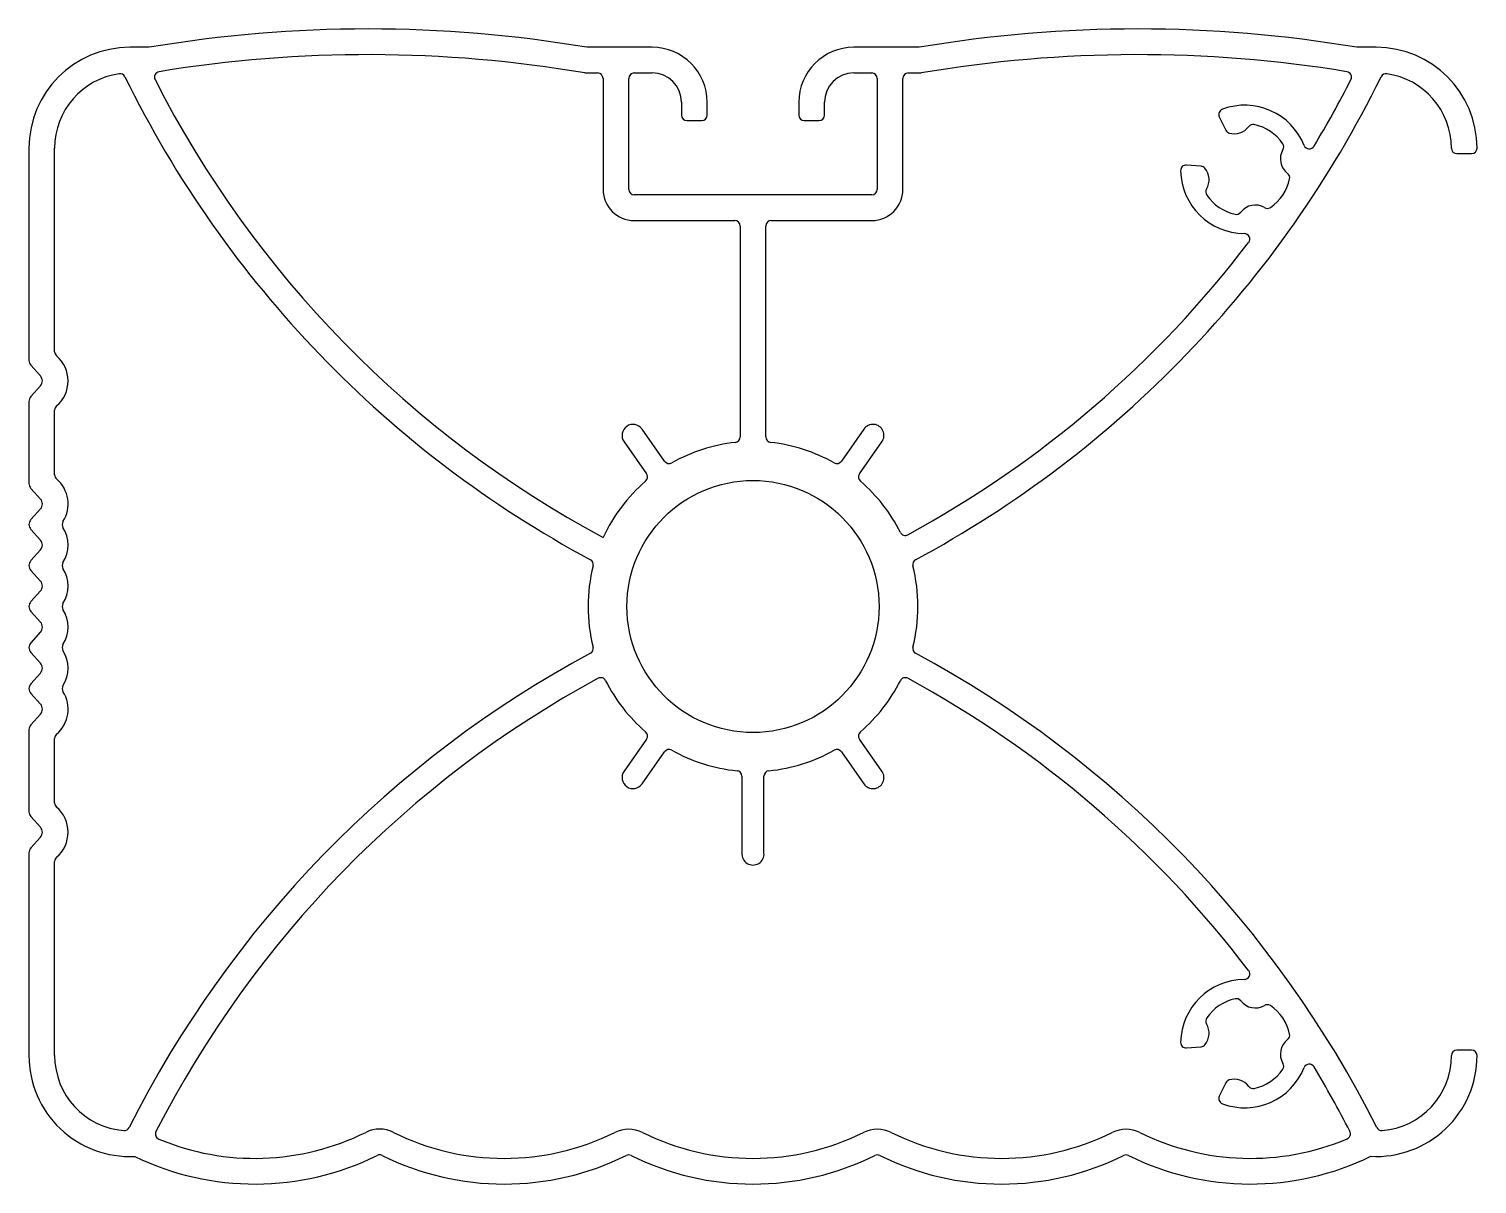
# Model space of a CAD drawing. Extents: x 2175.8 to 2254.8, y 1249.4 to 1312.4.
import ezdxf

# ---------------------------------------------------------------- set-up
doc = ezdxf.new("R2010")
doc.units = 0
doc.layers.get('0').update_dxf_attribs({"linetype": 'CONTINUOUS'})

msp = doc.modelspace()

# ---------------------------------------------------------------- linework, layer by layer
for p, q in [((2182.402, 1311.424), (2181.34, 1311.424)), ((2209.84, 1311.424), (2206.277, 1311.424)), ((2224.402, 1311.424), (2220.84, 1311.424)), ((2249.34, 1311.424), (2248.277, 1311.424)), ((2206.159, 1310.024), (2206.862, 1310.024)), ((2208.862, 1310.024), (2209.84, 1310.024)), ((2220.84, 1310.024), (2221.817, 1310.024)), ((2223.817, 1310.024), (2224.52, 1310.024)), ((2207.162, 1309.724), (2207.162, 1303.674)), ((2208.562, 1303.674), (2208.562, 1309.724)), ((2222.117, 1309.724), (2222.117, 1303.674)), ((2223.517, 1303.674), (2223.517, 1309.724)), ((2211.44, 1308.424), (2211.44, 1307.724)), ((2212.84, 1307.724), (2212.84, 1308.424)), ((2217.84, 1308.424), (2217.84, 1307.724)), ((2219.24, 1307.724), (2219.24, 1308.424)), ((2240.781, 1307.633), (2241.132, 1306.907)), ((2211.74, 1307.424), (2212.54, 1307.424)), ((2218.14, 1307.424), (2218.94, 1307.424)), ((2175.84, 1305.924), (2175.84, 1294.347)), ((2177.24, 1294.823), (2177.24, 1305.924)), ((2253.74, 1305.624), (2254.54, 1305.624)), ((2239.783, 1304.939), (2238.991, 1304.997)), ((2221.817, 1303.374), (2208.862, 1303.374)), ((2208.862, 1301.974), (2214.34, 1301.974)), ((2216.34, 1301.974), (2221.817, 1301.974)), ((2214.64, 1301.674), (2214.64, 1290.17)), ((2216.04, 1290.17), (2216.04, 1301.674)), ((2175.943, 1294.079), (2176.47, 1293.497)), ((2176.47, 1292.96), (2175.943, 1292.378)), ((2175.84, 1292.11), (2175.84, 1287.634)), ((2177.24, 1288.11), (2177.24, 1291.634)), ((2210.517, 1288.848), (2209.286, 1290.603)), ((2221.393, 1290.603), (2220.163, 1288.848)), ((2208.303, 1289.914), (2209.534, 1288.159)), ((2221.145, 1288.159), (2222.376, 1289.914)), ((2175.943, 1287.366), (2176.47, 1286.784)), ((2176.47, 1286.247), (2175.943, 1285.665)), ((2175.943, 1285.128), (2176.47, 1284.546)), ((2176.47, 1284.009), (2175.943, 1283.427)), ((2175.943, 1282.89), (2176.47, 1282.308)), ((2176.47, 1281.771), (2175.943, 1281.189)), ((2175.943, 1280.652), (2176.47, 1280.07)), ((2176.47, 1279.534), (2175.943, 1278.951)), ((2175.943, 1278.415), (2176.47, 1277.833)), ((2176.47, 1277.296), (2175.943, 1276.714)), ((2175.943, 1276.177), (2176.47, 1275.595)), ((2176.47, 1275.058), (2175.943, 1274.476)), ((2175.84, 1274.208), (2175.84, 1269.732)), ((2177.24, 1270.208), (2177.24, 1273.732)), ((2209.534, 1273.69), (2208.303, 1271.935)), ((2222.376, 1271.935), (2221.145, 1273.69)), ((2209.286, 1271.246), (2210.517, 1273.001)), ((2220.163, 1273.001), (2221.393, 1271.246)), ((2214.74, 1271.668), (2214.74, 1267.474)), ((2215.94, 1267.474), (2215.94, 1271.668)), ((2175.943, 1269.464), (2176.47, 1268.882)), ((2176.47, 1268.345), (2175.943, 1267.763)), ((2175.84, 1267.494), (2175.84, 1256.427)), ((2177.24, 1256.427), (2177.24, 1267.019)), ((2238.991, 1256.851), (2239.783, 1256.909)), ((2254.541, 1256.727), (2253.741, 1256.727)), ((2241.132, 1254.942), (2240.781, 1254.216))]:
    msp.add_line(p, q)
msp.add_circle((2215.34, 1280.924), 6.875)
for centre, radius, start, end in [((2194.34, 1240.676), 71.748, 80.42282, 99.57718), ((2236.34, 1240.676), 71.748, 80.42282, 99.57718), ((2181.34, 1305.924), 5.5, 90, 180), ((2209.84, 1308.424), 3, 0, 90), ((2220.84, 1308.424), 3, 90, 180), ((2249.34, 1305.924), 5.5, 0, 90), ((2194.34, 1240.676), 70.348, 80.32776, 99.32901), ((2236.34, 1240.676), 70.348, 80.67099, 99.67224), ((2181.34, 1305.924), 4.1, 98.10236, 180), ((2180.804, 1309.686), 0.3, 26.15549, 98.10236), ((2182.985, 1309.798), 0.3, 99.32901, 207.00389), ((2206.862, 1309.724), 0.3, 0, 90), ((2208.862, 1309.724), 0.3, 90, 180), ((2209.84, 1308.424), 1.6, 0, 90), ((2220.84, 1308.424), 1.6, 90, 180), ((2221.817, 1309.724), 0.3, 0, 90), ((2223.817, 1309.724), 0.3, 90, 180), ((2247.695, 1309.798), 0.3, 332.99611, 80.67099), ((2249.875, 1309.686), 0.3, 81.89764, 153.84451), ((2249.34, 1305.924), 4.1, 360, 81.89764), ((2234.803, 1336.205), 59.859, 206.15549, 241.74692), ((2234.803, 1336.205), 58.459, 207.00389, 241.78648), ((2195.876, 1336.205), 59.859, 298.25308, 333.84451), ((2195.876, 1336.205), 58.459, 328.92887, 332.99611), ((2242.168, 1304.765), 3.5, 22.00705, 110.43815), ((2211.74, 1307.724), 0.3, 180, 270), ((2212.54, 1307.724), 0.3, 270, 0), ((2218.14, 1307.724), 0.3, 180, 270), ((2218.94, 1307.724), 0.3, 270, 360), ((2241.051, 1307.764), 0.3, 110.43815, 205.81753), ((2241.402, 1307.037), 0.3, 205.81753, 253.94592), ((2241.596, 1307.71), 1, 253.94592, 322.40962), ((2242.626, 1306.917), 0.3, 77.99262, 142.40962), ((2242.168, 1304.765), 2.5, 34.00738, 77.99262), ((2243.992, 1305.995), 0.3, 329.59038, 34.00738), ((2245.691, 1306.189), 0.3, 202.00705, 328.92887), ((2253.74, 1305.924), 0.3, 180, 270), ((2254.54, 1305.924), 0.3, 270, 0), ((2245.113, 1305.337), 1, 149.59038, 232.40962), ((2238.969, 1304.698), 0.3, 85.81753, 181.19691), ((2242.168, 1304.765), 3.5, 181.19691, 269.62663), ((2239.761, 1304.64), 0.3, 39.75168, 85.81753), ((2239.223, 1304.193), 1, 329.59038, 39.75168), ((2244.32, 1304.307), 0.3, 347.99262, 52.40962), ((2208.862, 1303.674), 1.7, 180, 270), ((2208.862, 1303.674), 0.3, 180, 270), ((2221.817, 1303.674), 1.7, 270, 360), ((2221.817, 1303.674), 0.3, 270, 0), ((2240.344, 1303.535), 0.3, 149.59038, 214.00738), ((2242.168, 1304.765), 2.5, 304.00738, 347.99262), ((2242.168, 1304.765), 2.5, 214.00738, 257.99262), ((2242.741, 1301.82), 1, 59.59038, 142.40962), ((2214.34, 1301.674), 0.3, 0, 90), ((2216.34, 1301.674), 0.3, 90, 180), ((2241.71, 1302.613), 0.3, 257.99262, 322.40962), ((2243.399, 1302.941), 0.3, 239.59038, 304.00738), ((2242.143, 1300.965), 0.3, 322.7048, 89.62663), ((2195.876, 1336.205), 58.459, 298.52217, 322.7048), ((2176.24, 1294.347), 0.4, 180.00643, 222.1353), ((2177.54, 1294.823), 0.3, 180, 229.40188), ((2176.173, 1293.228), 1.8, 310.59812, 49.40188), ((2176.173, 1293.228), 0.4, 360, 42.1353), ((2176.173, 1293.228), 0.4, 317.8647, 0), ((2176.24, 1292.11), 0.4, 137.8647, 180.0062), ((2177.54, 1291.634), 0.3, 130.59812, 180), ((2208.795, 1290.258), 0.6, 35.03802, 215.03802), ((2214.34, 1290.17), 0.3, 276.17277, 0), ((2216.34, 1290.17), 0.3, 180, 263.82723), ((2221.885, 1290.258), 0.6, 324.96198, 144.96198), ((2215.34, 1280.924), 9, 96.17277, 119.48457), ((2215.34, 1280.924), 9, 60.51543, 83.82723), ((2210.762, 1289.02), 0.3, 215.03802, 299.48457), ((2219.917, 1289.02), 0.3, 240.51543, 324.96198), ((2177.54, 1288.11), 0.3, 180, 229.40188), ((2176.173, 1286.515), 1.8, 327.80549, 49.40188), ((2215.34, 1280.924), 9, 130.59146, 155.25657), ((2209.288, 1287.986), 0.3, 310.59146, 35.03802), ((2221.391, 1287.986), 0.3, 144.96198, 229.40854), ((2215.34, 1280.924), 9, 26.7107, 49.40854), ((2176.24, 1287.634), 0.4, 180, 222.1353), ((2176.173, 1286.515), 0.4, 317.8647, 42.1353), ((2176.24, 1285.396), 0.4, 137.8647, 222.1353), ((2177.95, 1285.396), 0.3, 147.80549, 212.19451), ((2176.173, 1284.277), 1.8, 327.80549, 32.19451), ((2223.647, 1285.104), 0.3, 206.7107, 298.52217), ((2176.173, 1284.277), 0.4, 360, 42.1353), ((2176.173, 1284.277), 0.4, 317.8647, 0), ((2176.24, 1283.159), 0.4, 137.8647, 222.1353), ((2177.95, 1283.159), 0.3, 147.80549, 212.19451), ((2176.173, 1282.04), 1.8, 327.80549, 32.19451), ((2215.34, 1280.924), 9, 165.75384, 194.24616), ((2206.326, 1283.213), 0.3, 345.75384, 61.74692), ((2224.354, 1283.213), 0.3, 118.25308, 194.24616), ((2215.34, 1280.924), 9, 345.75384, 14.24616), ((2176.173, 1282.04), 0.4, 317.8647, 42.1353), ((2176.24, 1280.921), 0.4, 137.8647, 180), ((2176.24, 1280.921), 0.4, 180, 222.1353), ((2177.95, 1280.921), 0.3, 147.80549, 212.19451), ((2176.173, 1279.802), 1.8, 327.80549, 32.19451), ((2176.173, 1279.802), 0.4, 317.8647, 42.1353), ((2176.24, 1278.683), 0.4, 137.8647, 222.1353), ((2177.95, 1278.683), 0.3, 147.80549, 212.19451), ((2176.173, 1277.564), 1.8, 327.80549, 32.19451), ((2234.803, 1225.643), 59.859, 118.25308, 153.33726), ((2206.326, 1278.636), 0.3, 298.25308, 14.24616), ((2224.354, 1278.636), 0.3, 165.75384, 241.74692), ((2195.876, 1225.643), 59.859, 26.66266, 61.74692), ((2176.173, 1277.564), 0.4, 0, 42.1353), ((2176.173, 1277.564), 0.4, 317.8647, 0), ((2176.24, 1276.445), 0.4, 137.8647, 222.1353), ((2234.803, 1225.643), 58.459, 118.52217, 152.88286), ((2207.032, 1276.744), 0.3, 26.7107, 118.52217), ((2215.34, 1280.924), 9, 206.7107, 229.40854), ((2215.34, 1280.924), 9, 310.59146, 333.2893), ((2223.647, 1276.744), 0.3, 61.47783, 153.2893), ((2195.876, 1225.643), 58.459, 37.2952, 61.47783), ((2176.173, 1275.327), 1.8, 310.59812, 32.19451), ((2177.95, 1276.445), 0.3, 147.80549, 212.19451), ((2176.173, 1275.327), 0.4, 317.8647, 42.1353), ((2176.24, 1274.208), 0.4, 137.8647, 180), ((2177.54, 1273.732), 0.3, 130.59812, 180), ((2209.288, 1273.862), 0.3, 324.96198, 49.40854), ((2221.391, 1273.862), 0.3, 130.59146, 215.03802), ((2210.762, 1272.829), 0.3, 60.51543, 144.96198), ((2215.34, 1280.924), 9, 240.51543, 264.44656), ((2215.34, 1280.924), 9, 275.55344, 299.48457), ((2219.917, 1272.829), 0.3, 35.03802, 119.48457), ((2208.795, 1271.59), 0.6, 144.96198, 324.96198), ((2214.44, 1271.668), 0.3, 0, 84.44656), ((2216.24, 1271.668), 0.3, 95.55344, 180), ((2221.885, 1271.59), 0.6, 215.03802, 35.03802), ((2176.24, 1269.732), 0.4, 180.0062, 222.1353), ((2177.54, 1270.208), 0.3, 180, 229.40188), ((2176.173, 1268.613), 1.8, 310.59812, 49.40188), ((2176.173, 1268.613), 0.4, 0, 42.1353), ((2176.173, 1268.613), 0.4, 317.8647, 0), ((2176.24, 1267.494), 0.4, 137.8647, 180.00643), ((2177.54, 1267.019), 0.3, 130.59812, 180), ((2215.34, 1267.425), 0.602, 175.32931, 4.67069), ((2242.143, 1260.883), 0.3, 270.37337, 37.2952), ((2242.168, 1257.083), 3.5, 90.37337, 178.80309), ((2242.168, 1257.083), 2.5, 102.00738, 145.99262), ((2241.71, 1259.235), 0.3, 37.59038, 102.00738), ((2242.741, 1260.028), 1, 217.59038, 300.40962), ((2243.399, 1258.907), 0.3, 55.99262, 120.40962), ((2242.168, 1257.083), 2.5, 12.00738, 55.99262), ((2239.223, 1257.656), 1, 320.24832, 30.40962), ((2240.344, 1258.314), 0.3, 145.99262, 210.40962), ((2238.969, 1257.15), 0.3, 178.80309, 274.18247), ((2239.761, 1257.208), 0.3, 274.18247, 320.24832), ((2245.113, 1256.511), 1, 127.59038, 210.40962), ((2244.32, 1257.541), 0.3, 307.59038, 12.00738), ((2181.34, 1256.427), 5.5, 180, 272.79369), ((2181.34, 1256.427), 4.1, 180, 265.4917), ((2249.341, 1256.427), 5.5, 266.8783, 360), ((2249.341, 1256.427), 4.1, 274.49435, 0), ((2253.741, 1256.427), 0.3, 90, 180), ((2254.541, 1256.427), 0.3, 0, 90), ((2242.168, 1257.083), 3.5, 249.56185, 337.99295), ((2242.168, 1257.083), 2.5, 282.00738, 325.99262), ((2243.992, 1255.853), 0.3, 325.99262, 30.40962), ((2245.691, 1255.66), 0.3, 31.07113, 157.99295), ((2195.876, 1225.643), 58.459, 27.13007, 31.07113), ((2241.402, 1254.811), 0.3, 106.05408, 154.18247), ((2241.596, 1254.139), 1, 37.59038, 106.05408), ((2242.626, 1254.932), 0.3, 217.59038, 282.00738), ((2241.051, 1254.085), 0.3, 154.18247, 249.56185), ((2181.041, 1252.639), 0.3, 265.4917, 333.33726), ((2183.037, 1252.153), 0.3, 152.88286, 247.31558), ((2188.166, 1264.424), 13.6, 247.31558, 296.3955), ((2194.968, 1250.719), 1.7, 63.6045, 116.3955), ((2201.77, 1264.424), 13.6, 243.6045, 296.32481), ((2208.555, 1250.711), 1.7, 63.67519, 116.32481), ((2215.34, 1264.424), 13.6, 243.67519, 296.32481), ((2222.125, 1250.711), 1.7, 63.67519, 116.32481), ((2228.91, 1264.424), 13.6, 243.67519, 296.32481), ((2235.694, 1250.711), 1.7, 63.67519, 116.32481), ((2242.479, 1264.424), 13.6, 243.67519, 292.81449), ((2247.636, 1252.165), 0.3, 292.81449, 27.13007), ((2249.638, 1252.639), 0.3, 206.66266, 274.49435), ((2188.166, 1264.424), 15, 244.07297, 296.3955), ((2194.968, 1250.719), 0.3, 63.6045, 116.3955), ((2201.77, 1264.424), 15, 243.6045, 296.32481), ((2208.555, 1250.711), 0.3, 63.67519, 116.32481), ((2215.34, 1264.424), 15, 243.67519, 296.32481), ((2222.125, 1250.711), 0.3, 63.67519, 116.32481), ((2228.91, 1264.424), 15, 243.67519, 296.32481), ((2235.694, 1250.711), 0.3, 63.67519, 116.32481), ((2242.479, 1264.424), 15, 243.67519, 295.94122)]:
    msp.add_arc(centre, radius, start, end)

doc.saveas('drawing.dxf')
